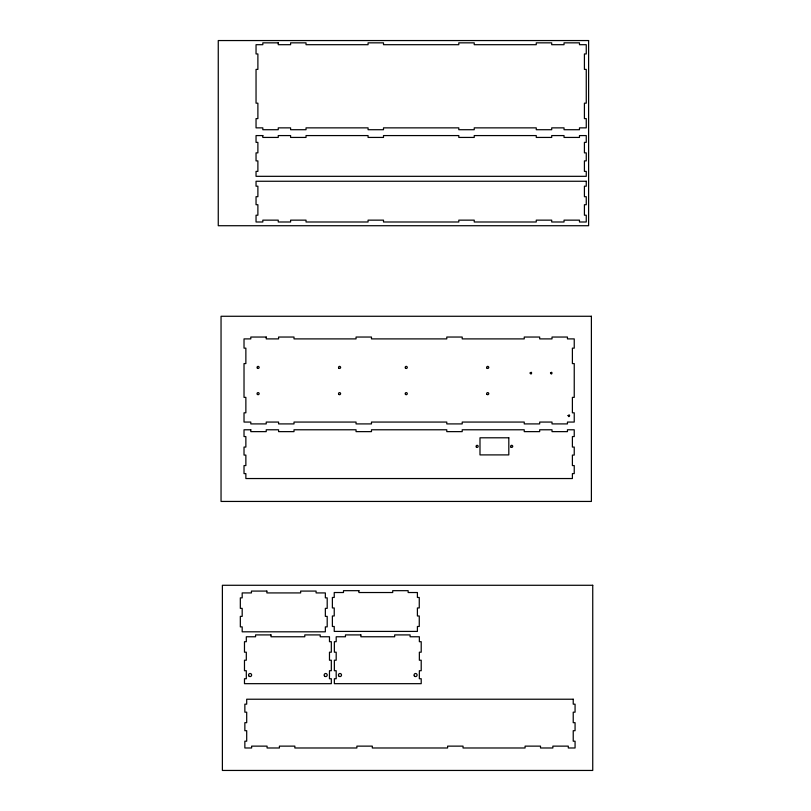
<?xml version="1.0" encoding="UTF-8"?>
<svg xmlns="http://www.w3.org/2000/svg" width="811" height="811" viewBox="0 0 811 811"><rect width="100%" height="100%" fill="white"/><g stroke="black" fill="none" stroke-linecap="round" stroke-linejoin="round"><path stroke-width="1.22" d="M530.12 373.019C531.641 376.405 532.563 370.221 530.12 373.019M550.497 372.989C551.906 376.416 553.031 370.282 550.497 372.989M568.085 415.556C569.444 419.013 570.67 412.9 568.085 415.556M588.614 40.55L218.26 40.55L218.26 225.722L588.614 225.722L588.614 40.55M278.254 42.841L262.825 42.841L262.825 44.696L256.043 44.696L256.043 53.952L257.888 53.952L257.888 69.391L256.043 69.391L256.043 103.179L257.888 103.179L257.888 118.609L256.043 118.609L256.043 127.864L262.825 127.864L262.825 129.719L278.254 129.719L278.254 127.864L290.602 127.864L290.602 129.719L306.031 129.719L306.031 127.864L368.072 127.864L368.072 129.719L383.502 129.719L383.502 127.864L458.803 127.864L458.803 129.719L474.232 129.719L474.232 127.864L536.264 127.864L536.264 129.719L551.703 129.719L551.703 127.864L564.04 127.864L564.04 129.719L579.47 129.719L579.47 127.864L586.262 127.864L586.262 118.609L584.417 118.609L584.417 103.179L586.262 103.179L586.262 69.391L584.417 69.391L584.417 53.952L586.262 53.952L586.262 44.696L579.47 44.696L579.47 42.841L564.04 42.841L564.04 44.696L551.703 44.696L551.703 42.841L536.264 42.841L536.264 44.696L474.232 44.696L474.232 42.841L458.803 42.841L458.803 44.696L383.502 44.696L383.502 42.841L368.072 42.841L368.072 44.696L306.031 44.696L306.031 42.841L290.602 42.841L290.602 44.696L278.254 44.696L278.254 42.841M262.825 135.579L256.043 135.579L256.043 142.371L257.888 142.371L257.888 152.863L256.043 152.863L256.043 160.892L257.888 160.892L257.888 171.385L256.043 171.385L256.043 176.322L586.262 176.322L586.262 171.385L584.417 171.385L584.417 160.892L586.262 160.892L586.262 152.863L584.417 152.863L584.417 142.371L586.262 142.371L586.262 135.579L579.47 135.579L579.47 137.434L564.04 137.434L564.04 135.579L551.703 135.579L551.703 137.434L536.264 137.434L536.264 135.579L474.232 135.579L474.232 137.434L458.803 137.434L458.803 135.579L383.502 135.579L383.502 137.434L368.072 137.434L368.072 135.579L306.031 135.579L306.031 137.434L290.602 137.434L290.602 135.579L278.254 135.579L278.254 137.434L262.825 137.434L262.825 135.579M586.262 181.258L256.043 181.258L256.043 186.195L257.888 186.195L257.888 196.688L256.043 196.688L256.043 204.717L257.888 204.717L257.888 215.209L256.043 215.209L256.043 221.991L262.825 221.991L262.825 220.146L278.254 220.146L278.254 221.991L290.602 221.991L290.602 220.146L306.031 220.146L306.031 221.991L368.072 221.991L368.072 220.146L383.502 220.146L383.502 221.991L458.803 221.991L458.803 220.146L474.232 220.146L474.232 221.991L536.264 221.991L536.264 220.146L551.703 220.146L551.703 221.991L564.04 221.991L564.04 220.146L579.47 220.146L579.47 221.991L586.262 221.991L586.262 215.209L584.417 215.209L584.417 204.717L586.262 204.717L586.262 196.688L584.417 196.688L584.417 186.195L586.262 186.195L586.262 181.258M591.391 316.27L221.048 316.27L221.048 501.441L591.391 501.441L591.391 316.27M266.231 337.041L250.802 337.041L250.802 338.897L244.02 338.897L244.02 348.152L245.865 348.152L245.865 363.581L244.02 363.581L244.02 397.37L245.865 397.37L245.865 412.809L244.02 412.809L244.02 422.065L250.802 422.065L250.802 423.91L266.231 423.91L266.231 422.065L278.579 422.065L278.579 423.91L294.008 423.91L294.008 422.065L356.049 422.065L356.049 423.91L371.479 423.91L371.479 422.065L446.78 422.065L446.78 423.91L462.209 423.91L462.209 422.065L524.241 422.065L524.241 423.91L539.68 423.91L539.68 422.065L552.017 422.065L552.017 423.91L567.447 423.91L567.447 422.065L574.239 422.065L574.239 412.809L572.394 412.809L572.394 397.37L574.239 397.37L574.239 363.581L572.394 363.581L572.394 348.152L574.239 348.152L574.239 338.897L567.447 338.897L567.447 337.041L552.017 337.041L552.017 338.897L539.68 338.897L539.68 337.041L524.241 337.041L524.241 338.897L462.209 338.897L462.209 337.041L446.78 337.041L446.78 338.897L371.479 338.897L371.479 337.041L356.049 337.041L356.049 338.897L294.008 338.897L294.008 337.041L278.579 337.041L278.579 338.897L266.231 338.897L266.231 337.041M250.802 429.779L244.02 429.779L244.02 436.571L245.865 436.571L245.865 447.064L244.02 447.064L244.02 455.083L245.865 455.083L245.865 465.575L244.02 465.575L244.02 473.604L245.865 473.604L245.865 478.541L572.394 478.541L572.394 473.604L574.239 473.604L574.239 465.575L572.394 465.575L572.394 455.083L574.239 455.083L574.239 447.064L572.394 447.064L572.394 436.571L574.239 436.571L574.239 429.779L567.447 429.779L567.447 431.634L552.017 431.634L552.017 429.779L539.68 429.779L539.68 431.634L524.241 431.634L524.241 429.779L462.209 429.779L462.209 431.634L446.78 431.634L446.78 429.779L371.479 429.779L371.479 431.634L356.049 431.634L356.049 429.779L294.008 429.779L294.008 431.634L278.579 431.634L278.579 429.779L266.231 429.779L266.231 431.634L250.802 431.634L250.802 429.779M508.811 437.798L479.99 437.798L479.99 454.9L508.811 454.9L508.811 437.798M592.74 585.278L222.386 585.278L222.386 770.45L592.74 770.45L592.74 585.278M358.918 590.672L343.489 590.672L343.489 592.527L334.233 592.527L334.233 597.464L332.378 597.464L332.378 607.956L334.233 607.956L334.233 615.985L332.378 615.985L332.378 626.477L334.233 626.477L334.233 631.414L417.401 631.414L417.401 626.477L419.257 626.477L419.257 615.985L417.401 615.985L417.401 607.956L419.257 607.956L419.257 597.464L417.401 597.464L417.401 592.527L408.146 592.527L408.146 590.672L392.706 590.672L392.706 592.527L358.918 592.527L358.918 590.672M266.87 591.077L251.44 591.077L251.44 592.922L242.185 592.922L242.185 597.859L240.33 597.859L240.33 608.362L242.185 608.362L242.185 616.38L240.33 616.38L240.33 626.873L242.185 626.873L242.185 631.81L325.353 631.81L325.353 626.873L327.198 626.873L327.198 616.38L325.353 616.38L325.353 608.362L327.198 608.362L327.198 597.859L325.353 597.859L325.353 592.922L316.087 592.922L316.087 591.077L300.658 591.077L300.658 592.922L266.87 592.922L266.87 591.077M270.996 634.912L255.566 634.912L255.566 636.767L246.311 636.767L246.311 641.704L244.476 641.704L244.476 652.196L246.311 652.196L246.311 660.225L244.476 660.225L244.476 670.717L246.311 670.717L246.311 678.736L244.476 678.736L244.476 683.673L331.324 683.673L331.324 678.736L329.448 678.736L329.479 670.717L331.324 670.717L331.324 660.225L329.479 660.225L329.479 652.196L331.324 652.196L331.324 641.704L329.479 641.704L329.479 636.767L320.213 636.767L320.213 634.912L304.784 634.912L304.784 636.767L270.996 636.767L270.996 634.912M360.885 634.912L345.456 634.912L345.456 636.767L336.19 636.767L336.19 641.704L334.365 641.704L334.365 652.196L336.19 652.196L336.19 660.225L334.365 660.225L334.365 670.717L336.19 670.717L336.19 678.736L334.365 678.736L334.365 683.673L421.213 683.673L421.213 678.736L419.338 678.736L419.358 670.717L421.213 670.717L421.213 660.225L419.358 660.225L419.358 652.196L421.213 652.196L421.213 641.704L419.358 641.704L419.358 636.767L410.102 636.767L410.102 634.912L394.673 634.912L394.673 636.767L360.885 636.767L360.885 634.912M573.225 699.224L246.696 699.224L246.696 704.161L244.851 704.161L244.851 712.18L246.696 712.18L246.696 722.672L244.851 722.672L244.851 730.701L246.696 730.701L246.696 741.193L244.851 741.193L244.851 747.985L251.643 747.985L251.643 746.13L267.072 746.13L267.072 747.985L279.41 747.985L279.41 746.13L294.849 746.13L294.849 747.985L356.881 747.985L356.881 746.13L372.31 746.13L372.31 747.985L447.611 747.985L447.611 746.13L463.04 746.13L463.04 747.985L525.082 747.985L525.082 746.13L540.511 746.13L540.511 747.985L552.859 747.985L552.859 746.13L568.288 746.13L568.288 747.985L575.07 747.985L575.07 741.193L573.225 741.193L573.225 730.701L575.07 730.701L575.07 722.672L573.225 722.672L573.225 712.18L575.07 712.18L575.07 704.161L573.225 704.161L573.225 699.224M414.279 675.857L414.117 675.492A1.541 1.541 0 0 1 415.79 673.515A1.541 1.541 0 0 1 416.874 675.867A1.541 1.541 0 0 1 414.279 675.857M324.4 675.857L324.228 675.492A1.541 1.541 0 0 1 325.9 673.515A1.541 1.541 0 0 1 326.995 675.867A1.541 1.541 0 0 1 324.4 675.857M338.633 675.806L338.481 675.431A1.541 1.541 0 0 1 340.235 673.515A1.541 1.541 0 0 1 341.238 675.918A1.541 1.541 0 0 1 338.633 675.806M248.744 675.806L248.592 675.431A1.541 1.541 0 0 1 250.356 673.515A1.541 1.541 0 0 1 251.349 675.918A1.541 1.541 0 0 1 248.744 675.806M257.422 368.214A1.054 1.054 0 0 0 259.125 367.596A1.054 1.054 0 0 0 257.736 366.43A1.054 1.054 0 0 0 257.422 368.214M257.432 394.46A1.054 1.054 0 0 0 259.135 393.811A1.054 1.054 0 0 0 257.726 392.666A1.054 1.054 0 0 0 257.432 394.46M487.005 394.43A1.054 1.054 0 0 0 488.739 393.872A1.054 1.054 0 0 0 487.391 392.646A1.054 1.054 0 0 0 487.005 394.43M486.995 368.184A1.054 1.054 0 0 0 488.729 367.657A1.054 1.054 0 0 0 487.401 366.41A1.054 1.054 0 0 0 486.995 368.184M338.907 368.224A1.054 1.054 0 0 0 340.61 367.586A1.054 1.054 0 0 0 339.201 366.43A1.054 1.054 0 0 0 338.907 368.224M338.957 394.501A1.054 1.054 0 0 0 340.61 393.751A1.054 1.054 0 0 0 339.14 392.696A1.054 1.054 0 0 0 338.957 394.501M405.5 368.174A1.054 1.054 0 0 0 407.254 367.667A1.054 1.054 0 0 0 405.946 366.41A1.054 1.054 0 0 0 405.5 368.174M405.51 394.41A1.054 1.054 0 0 0 407.254 393.893A1.054 1.054 0 0 0 405.936 392.646A1.054 1.054 0 0 0 405.51 394.41M510.95 447.104A1.054 1.054 0 0 0 512.704 446.608A1.054 1.054 0 0 0 511.396 445.34A1.054 1.054 0 0 0 510.95 447.104M476.402 447.114A1.054 1.054 0 0 0 478.135 446.587A1.054 1.054 0 0 0 476.817 445.351A1.054 1.054 0 0 0 476.402 447.114"/></g></svg>
